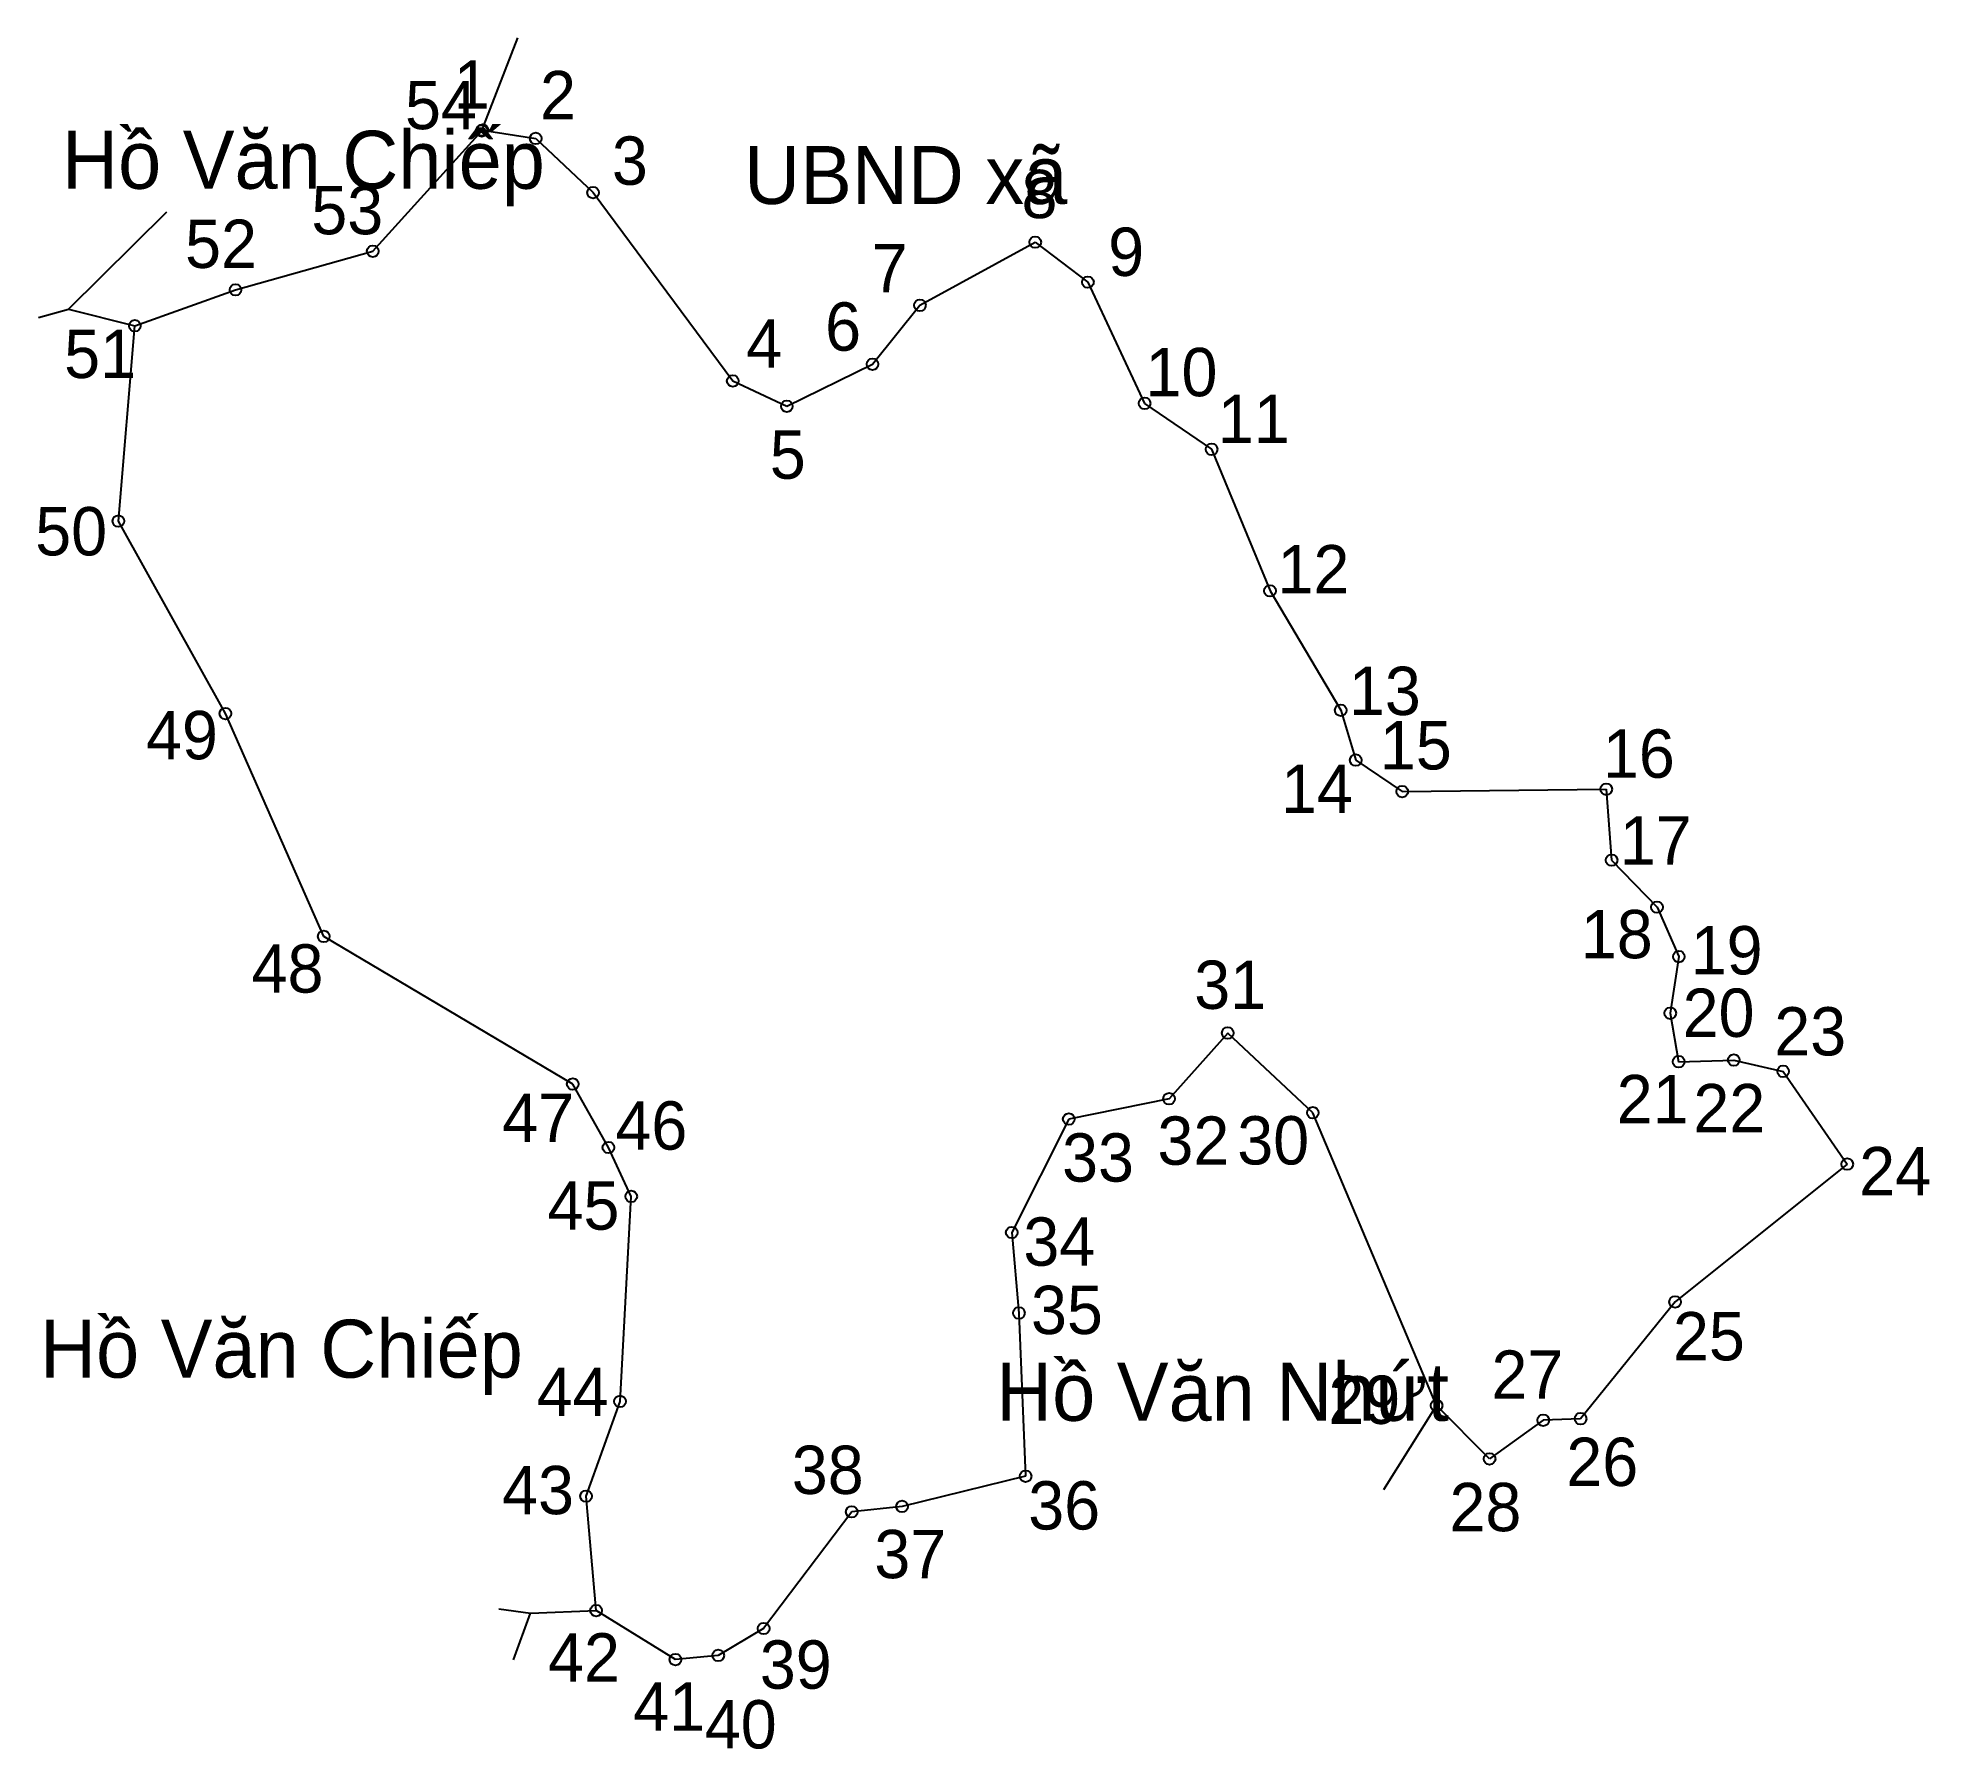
# Model space of a CAD drawing. Extents: x 548047 to 548419, y 1825145 to 1825481.
import ezdxf

# ---------------------------------------------------------------- set-up
doc = ezdxf.new("R2010")
doc.units = 0
for name, color, linetype in [('CanhThua', 7, 'Continuous'), ('MocDinhThua', 7, 'Continuous'), ('RauThua', 7, 'Continuous'), ('SoHieuDinhThua', 7, 'Continuous'), ('TenChuLanCan', 7, 'Continuous')]:
    doc.layers.add(name, color=color, linetype=linetype)

msp = doc.modelspace()

# ---------------------------------------------------------------- linework, layer by layer
at = {"layer": 'CanhThua'}
for p, q in [((548113.26, 1825438.96), (548134.65, 1825462.58)), ((548134.65, 1825462.58), (548134.8, 1825462.76)), ((548134.8, 1825462.76), (548145.26, 1825461.11)), ((548145.26, 1825461.11), (548156.51, 1825450.47)), ((548156.51, 1825450.47), (548183.96, 1825413.49)), ((548086.3, 1825431.38), (548113.26, 1825438.96)), ((548220.71, 1825428.34), (548243.35, 1825440.74)), ((548243.35, 1825440.74), (548253.69, 1825432.89)), ((548253.69, 1825432.89), (548264.84, 1825409.09)), ((548066.53, 1825424.32), (548086.3, 1825431.38)), ((548211.4, 1825416.77), (548220.71, 1825428.34)), ((548063.3, 1825385.97), (548066.53, 1825424.32)), ((548194.57, 1825408.51), (548211.4, 1825416.77)), ((548183.96, 1825413.49), (548194.57, 1825408.51)), ((548264.84, 1825409.09), (548277.99, 1825400.06)), ((548277.99, 1825400.06), (548289.46, 1825372.27)), ((548084.31, 1825348.17), (548063.3, 1825385.97)), ((548289.46, 1825372.27), (548303.34, 1825348.81)), ((548103.63, 1825304.41), (548084.31, 1825348.17)), ((548303.34, 1825348.81), (548306.3, 1825339.02)), ((548306.3, 1825339.02), (548315.42, 1825332.85)), ((548315.42, 1825332.85), (548355.5, 1825333.31)), ((548355.5, 1825333.31), (548356.55, 1825319.37)), ((548356.55, 1825319.37), (548365.46, 1825310.14)), ((548365.46, 1825310.14), (548369.75, 1825300.43)), ((548152.54, 1825275.41), (548103.63, 1825304.41)), ((548369.75, 1825300.43), (548368.06, 1825289.32)), ((548368.06, 1825289.32), (548369.71, 1825279.8)), ((548281.15, 1825285.43), (548269.64, 1825272.53)), ((548297.87, 1825269.78), (548281.15, 1825285.43)), ((548369.71, 1825279.8), (548380.54, 1825280.12)), ((548380.54, 1825280.12), (548390.24, 1825277.9)), ((548390.24, 1825277.9), (548402.82, 1825259.68)), ((548159.54, 1825262.95), (548152.54, 1825275.41)), ((548269.64, 1825272.53), (548249.94, 1825268.53)), ((548249.94, 1825268.53), (548238.75, 1825246.25)), ((548322.18, 1825212.26), (548297.87, 1825269.78)), ((548164.01, 1825253.35), (548159.54, 1825262.95)), ((548402.82, 1825259.68), (548369.01, 1825232.61)), ((548161.81, 1825213.09), (548164.01, 1825253.35)), ((548238.75, 1825246.25), (548240.15, 1825230.44)), ((548369.01, 1825232.61), (548350.45, 1825209.69)), ((548240.15, 1825230.44), (548241.47, 1825198.37)), ((548155.15, 1825194.47), (548161.81, 1825213.09)), ((548332.57, 1825201.79), (548322.18, 1825212.26)), ((548343.12, 1825209.38), (548332.57, 1825201.79)), ((548350.45, 1825209.69), (548343.12, 1825209.38)), ((548241.47, 1825198.37), (548217.2, 1825192.45)), ((548157.12, 1825172), (548155.15, 1825194.47)), ((548207.31, 1825191.39), (548190.02, 1825168.48)), ((548217.2, 1825192.45), (548207.31, 1825191.39)), ((548172.69, 1825162.38), (548157.12, 1825172)), ((548190.02, 1825168.48), (548181.1, 1825163.19)), ((548181.1, 1825163.19), (548172.69, 1825162.38))]:
    msp.add_line(p, q, dxfattribs=at)
at = {"layer": 'MocDinhThua'}
for centre in [(548134.65, 1825462.58), (548134.8, 1825462.76), (548145.26, 1825461.11), (548156.51, 1825450.47), (548113.26, 1825438.96), (548243.35, 1825440.74), (548086.3, 1825431.38), (548253.69, 1825432.89), (548220.71, 1825428.34), (548066.53, 1825424.32), (548211.4, 1825416.77), (548183.96, 1825413.49), (548194.57, 1825408.51), (548264.84, 1825409.09), (548277.99, 1825400.06), (548063.3, 1825385.97), (548289.46, 1825372.27), (548303.34, 1825348.81), (548084.31, 1825348.17), (548306.3, 1825339.02), (548315.42, 1825332.85), (548355.5, 1825333.31), (548356.55, 1825319.37), (548365.46, 1825310.14), (548103.63, 1825304.41), (548369.75, 1825300.43), (548368.06, 1825289.32), (548281.15, 1825285.43), (548369.71, 1825279.8), (548380.54, 1825280.12), (548152.54, 1825275.41), (548390.24, 1825277.9), (548269.64, 1825272.53), (548249.94, 1825268.53), (548297.87, 1825269.78), (548159.54, 1825262.95), (548402.82, 1825259.68), (548164.01, 1825253.35), (548238.75, 1825246.25), (548240.15, 1825230.44), (548369.01, 1825232.61), (548161.81, 1825213.09), (548322.18, 1825212.26), (548343.12, 1825209.38), (548350.45, 1825209.69), (548332.57, 1825201.79), (548241.47, 1825198.37), (548155.15, 1825194.47), (548207.31, 1825191.39), (548217.2, 1825192.45), (548157.12, 1825172), (548190.02, 1825168.48), (548181.1, 1825163.19), (548172.69, 1825162.38)]:
    msp.add_circle(centre, 1.14, dxfattribs=at)
at = {"layer": 'RauThua'}
for p, q in [((548135.1, 1825463.66), (548141.76, 1825480.87)), ((548134.65, 1825462.58), (548135.1, 1825463.66)), ((548053.51, 1825427.59), (548072.79, 1825446.71)), ((548047.62, 1825425.93), (548053.51, 1825427.59)), ((548053.51, 1825427.59), (548066.53, 1825424.32)), ((548053.51, 1825427.59), (548066.53, 1825424.32)), ((548311.83, 1825195.75), (548322.18, 1825212.26)), ((548138.04, 1825172.33), (548144.2, 1825171.5)), ((548140.9, 1825162.3), (548144.2, 1825171.5)), ((548144.2, 1825171.5), (548157.12, 1825172)), ((548144.2, 1825171.5), (548157.12, 1825172))]:
    msp.add_line(p, q, dxfattribs=at)

# ---------------------------------------------------------------- texts
at = {"layer": 'SoHieuDinhThua'}
for s, height, p in [('1', 9.49, (548129.18, 1825466.96)), ('54', 9.489, (548119.59, 1825462.93)), ('2', 9.49, (548146.11, 1825464.88)), ('3', 9.49, (548160.22, 1825452.02)), ('8', 9.49, (548240.66, 1825445.46)), ('53', 9.489, (548101.19, 1825442.29)), ('52', 9.489, (548076.4, 1825435.68)), ('9', 9.49, (548257.68, 1825434.11)), ('7', 9.49, (548211.23, 1825430.87)), ('6', 9.49, (548202.09, 1825419.43)), ('4', 9.49, (548186.6, 1825416.09)), ('51', 9.489, (548052.65, 1825414.06)), ('10', 9.489, (548265.02, 1825410.49)), ('11', 9.489, (548279.21, 1825401.29)), ('5', 9.49, (548191.23, 1825394.28)), ('50', 9.489, (548046.97, 1825379.23)), ('12', 9.489, (548290.93, 1825371.77)), ('13', 9.489, (548304.96, 1825347.88)), ('49', 9.489, (548068.73, 1825339.19)), ('15', 9.489, (548311.04, 1825337.19)), ('16', 9.489, (548354.84, 1825335.56)), ('14', 9.489, (548291.61, 1825328.65)), ('17', 9.489, (548358.14, 1825318.51)), ('18', 9.489, (548350.51, 1825300.11)), ('19', 9.489, (548372.08, 1825296.94)), ('48', 9.489, (548089.46, 1825293.36)), ('31', 9.489, (548274.58, 1825290.17)), ('20', 9.489, (548370.49, 1825284.67)), ('23', 9.489, (548388.49, 1825281.02)), ('21', 9.489, (548357.55, 1825267.71)), ('22', 9.489, (548372.6, 1825265.93)), ('47', 9.489, (548138.68, 1825264.04)), ('46', 9.489, (548160.91, 1825262.53)), ('32', 9.489, (548267.35, 1825259.56)), ('30', 9.489, (548283.03, 1825259.61)), ('33', 9.489, (548248.63, 1825256.24)), ('24', 9.489, (548405.17, 1825253.56)), ('45', 9.489, (548147.58, 1825246.81)), ('34', 9.489, (548241.02, 1825239.73)), ('35', 9.489, (548242.52, 1825226.31)), ('25', 9.489, (548368.59, 1825221.14)), ('27', 9.489, (548332.95, 1825213.6)), ('44', 9.489, (548145.45, 1825210.23)), ('29', 9.489, (548300.92, 1825208.66)), ('26', 9.489, (548347.65, 1825196.47)), ('38', 9.489, (548195.55, 1825194.9)), ('43', 9.489, (548138.66, 1825190.93)), ('36', 9.489, (548241.98, 1825187.92)), ('28', 9.489, (548324.71, 1825187.59)), ('37', 9.489, (548211.76, 1825178.36)), ('42', 9.489, (548147.68, 1825158.07)), ('39', 9.489, (548189.27, 1825156.66)), ('41', 9.489, (548164.39, 1825148.4)), ('40', 9.489, (548178.47, 1825144.92))]:
    msp.add_text(s, height=height, dxfattribs=at).set_placement(p)
at = {"layer": 'TenChuLanCan'}
for s, p in [('Hồ Văn Chiếp', (548052.25, 1825451.23)), ('UBND xã', (548186.19, 1825448.24)), ('Hồ Văn Chiếp', (548047.92, 1825217.74)), ('Hồ Văn Nhứt', (548235.68, 1825209.27))]:
    msp.add_text(s, height=11.387, dxfattribs=at).set_placement(p)

doc.saveas('drawing.dxf')
